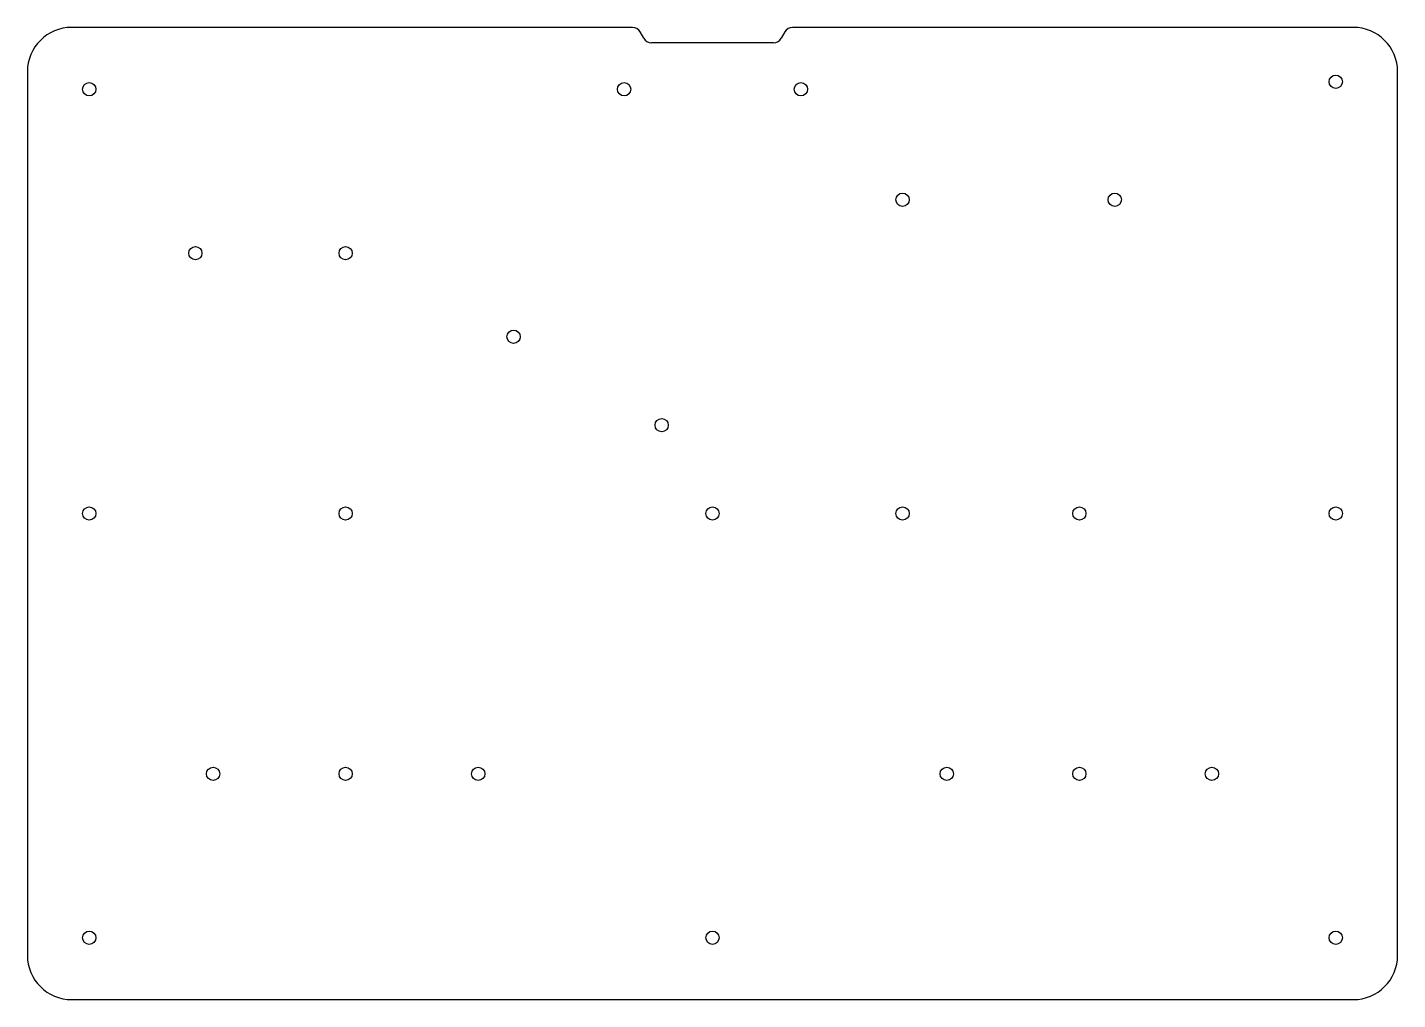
# Model space of a CAD drawing. Header units: millimetres. Extents: x 0 to 310, y -220 to 0.
import ezdxf

# ---------------------------------------------------------------- set-up
doc = ezdxf.new("R2010")
doc.units = ezdxf.units.MM

msp = doc.modelspace()

# ---------------------------------------------------------------- linework, layer by layer
at = {"color": 7, "linetype": 'Continuous', "lineweight": 25}
for p, q in [((136.88, 0), (10, 0)), ((300, 0), (173.12, 0)), ((139.43, -2.47), (138.63, -1.03)), ((171.37, -1.03), (170.57, -2.47)), ((168.82, -3.5), (141.18, -3.5)), ((0, -10), (0, -210)), ((310, -210), (310, -10)), ((10, -220), (300, -220))]:
    msp.add_line(p, q, dxfattribs=at)
for centre in [(296, -12.29), (14, -14), (135, -14), (175, -14), (198, -39), (246, -39), (38, -51.1), (72, -51.1), (110, -70), (143.5, -90), (72, -110), (198, -110), (14, -110), (155, -110), (238, -110), (296, -110), (42, -168.9), (72, -168.9), (102, -168.9), (208, -168.9), (238, -168.9), (268, -168.9), (14, -206), (155, -206), (296, -206)]:
    msp.add_circle(centre, 1.5, dxfattribs=at)
for centre, radius, start, end in [((10, -10), 10, 90, 180), ((136.88, -2), 2, 28.955, 90), ((300, -10), 10, 0, 90), ((141.18, -1.5), 2, 208.955, 270), ((168.82, -1.5), 2, 270, 331.045), ((173.12, -2), 2, 90, 151.045), ((10, -210), 10, 180, 270), ((300, -210), 10, 270, 0)]:
    msp.add_arc(centre, radius, start, end, dxfattribs=at)

doc.saveas('drawing.dxf')
